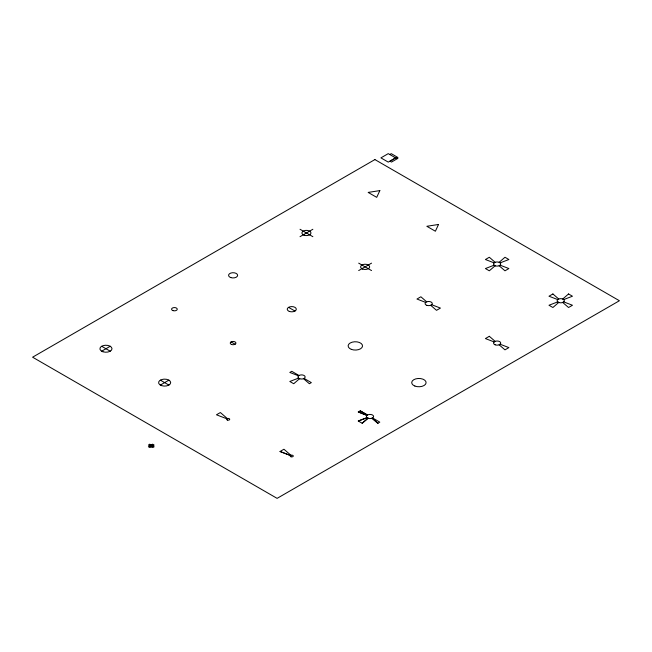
<?xml version="1.0" encoding="UTF-8"?>
<svg xmlns="http://www.w3.org/2000/svg" width="652" height="652" viewBox="0 0 652 652"><rect width="100%" height="100%" fill="white"/><g stroke="black" fill="none" stroke-linecap="round" stroke-linejoin="round"><path stroke-width="0.98" d="M299.553 378.69L293.726 383.735L289.814 381.477L298.559 378.111M495.153 265.763L489.326 270.808L485.414 268.551L494.159 265.185M499.147 262.308L504.974 257.255L508.886 259.52L500.141 262.886M362.186 423.262L368.095 418.234L367.06 417.671L358.274 421.005L362.186 423.262L368.013 418.217M367.027 415.397L367.483 415.006L360.23 410.841L358.274 411.974L367.027 415.397L358.274 411.974M290.539 455.528L290.939 455.283L283.946 449.236L280.034 451.494L290.515 455.528L280.034 451.494M389.798 154.516L391.265 153.668L397.916 157.507L396.449 158.355L388.25 153.636L380.915 157.874L388.25 162.112L395.585 157.874M101.671 351.2L110.229 346.261M300.018 236.684L312.862 229.276M160.351 385.079L168.909 380.14M358.698 270.564L371.542 263.147M377.834 423.262L379.79 422.137L372.553 417.956L372.031 418.225L377.834 423.262L372.031 418.225M358.274 421.005L367.06 417.671M494.159 262.886L485.414 259.52L489.326 257.255L495.153 262.308M500.141 265.185L508.886 268.551L504.974 270.808L499.147 265.763M425.699 302.406L416.954 299.04L420.866 296.782L426.693 301.835M431.681 304.712L440.426 308.078L436.514 310.336L430.687 305.283M298.559 375.813L289.814 372.447L291.77 371.314L299.007 375.495M226.945 418.828L216.464 414.794L220.376 412.537L227.361 418.584M300.018 229.276L312.862 236.684M358.698 263.147L371.542 270.564M288.559 307.353L294.981 311.061M304.093 378.429L311.33 382.61L309.374 383.735L303.547 378.69M360.23 410.841L367.467 415.022M231.085 341.925L235.095 344.24M101.671 346.261L110.229 351.2M160.351 380.14L168.909 385.079M151.337 445.047L152.78 445.878M149.781 445.952L151.223 446.783M379.839 190.604L376.709 197.352L368.152 192.413L379.839 190.604M438.519 224.475L435.389 231.232L426.832 226.285L438.519 224.475M558.723 302.463L552.896 307.508L548.984 305.25L557.729 301.884L558.723 302.463M568.544 293.962L562.717 299.007L563.711 299.586L572.456 296.22L568.544 293.962M374.9 159.577L32.6 357.198L277.1 498.364L619.4 300.735L374.9 159.577M396.449 157.507L390.026 161.215L391.493 162.063L397.916 158.355L396.449 157.507M149.781 444.257L148.403 445.047L152.78 447.574L154.157 446.783L149.781 444.257M152.715 444.257L148.403 446.742L149.846 447.574L154.157 445.088L152.715 444.257M552.896 293.962L548.984 296.22L557.729 299.586L558.723 299.007L552.896 293.962M489.326 336.31L485.414 338.567L494.159 341.933L495.153 341.355L489.326 336.31M563.711 301.884L562.717 302.463L568.544 307.508L572.456 305.25L563.711 301.884M500.141 344.24L499.147 344.81L504.974 349.863L508.886 347.597L500.141 344.24M291.012 456.767A1.516 0.872 0 0 0 293.286 456.009A1.516 0.872 0 0 0 291.012 455.259A1.516 0.872 0 0 0 291.012 456.767M227.442 420.067A1.516 0.872 0 0 0 229.716 419.309A1.516 0.872 0 0 0 227.442 418.551A1.516 0.872 0 0 0 227.442 420.067M161.606 385.634A6.055 3.496 0 0 0 170.685 382.61A6.055 3.496 0 0 0 161.606 379.586A6.055 3.496 0 0 0 161.606 385.634M102.926 351.754A6.055 3.496 0 0 0 112.005 348.73A6.055 3.496 0 0 0 102.926 345.707A6.055 3.496 0 0 0 102.926 351.754M368.209 418.282A3.594 2.078 0 0 0 373.604 416.489A3.594 2.078 0 0 0 368.209 414.688A3.594 2.078 0 0 0 368.209 418.282M299.749 378.763A3.594 2.078 0 0 0 305.144 376.962A3.594 2.078 0 0 0 299.749 375.161A3.594 2.078 0 0 0 299.749 378.763M231.542 344.46A2.836 1.638 0 0 0 235.926 343.172A2.836 1.638 0 0 0 231.81 341.624A2.836 1.638 0 0 0 231.542 344.46M172.992 310.621A2.836 1.638 0 0 0 177.246 309.203A2.836 1.638 0 0 0 172.992 307.785A2.836 1.638 0 0 0 172.992 310.621M414.876 386.049A7.188 4.148 0 0 0 426.082 382.903A7.188 4.148 0 0 0 415.764 378.877A7.188 4.148 0 0 0 414.876 386.049M351.306 349.35A7.188 4.148 0 0 0 362.512 346.204A7.188 4.148 0 0 0 352.194 342.17A7.188 4.148 0 0 0 351.306 349.35M289.292 311.403A4.54 2.624 0 0 0 296.301 309.35A4.54 2.624 0 0 0 289.716 306.864A4.54 2.624 0 0 0 289.292 311.403M230.824 277.597A4.54 2.624 0 0 0 237.63 275.323A4.54 2.624 0 0 0 230.824 273.058A4.54 2.624 0 0 0 230.824 277.597M495.137 344.802A3.594 2.078 0 0 0 500.736 343.229A3.594 2.078 0 0 0 495.577 341.216A3.594 2.078 0 0 0 495.137 344.802M426.889 305.356A3.594 2.078 0 0 0 432.284 303.563A3.594 2.078 0 0 0 426.889 301.762A3.594 2.078 0 0 0 426.889 305.356M362.642 269.048A4.54 2.624 0 0 0 369.651 267.002A4.54 2.624 0 0 0 363.066 264.516A4.54 2.624 0 0 0 362.642 269.048M304.174 235.25A4.54 2.624 0 0 0 310.98 232.976A4.54 2.624 0 0 0 304.174 230.71A4.54 2.624 0 0 0 304.174 235.25M558.919 302.536A3.594 2.078 0 0 0 564.314 300.735A3.594 2.078 0 0 0 558.919 298.942A3.594 2.078 0 0 0 558.919 302.536M495.349 265.829A3.594 2.078 0 0 0 500.744 264.036A3.594 2.078 0 0 0 495.349 262.234A3.594 2.078 0 0 0 495.349 265.829"/></g></svg>
